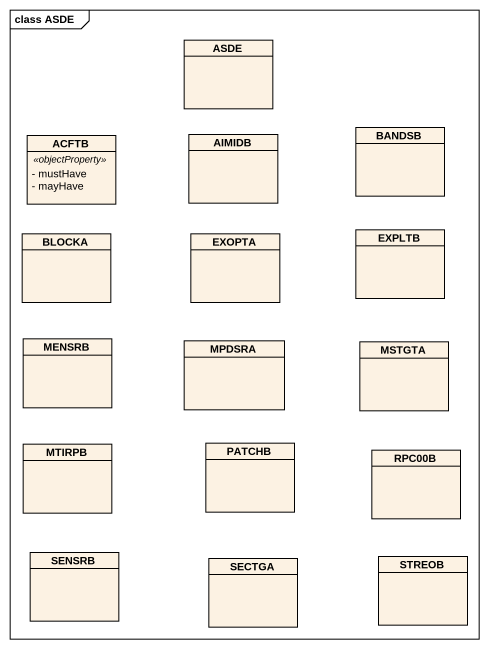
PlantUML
@startuml
mainframe class ASDE
hide circle
hide empty members
skinparam classAttributeIconSize 0
class ASDE
class ACFTB {
  .. <<objectProperty>> ..
  - mustHave
  - mayHave
}
class AIMIDB
class BANDSB
class BLOCKA
class EXOPTA
class EXPLTB
class MENSRB
class MPDSRA
class MSTGTA
class MTIRPB
class PATCHB
class RPC00B
class SENSRB
class SECTGA
class STREOB
@enduml
